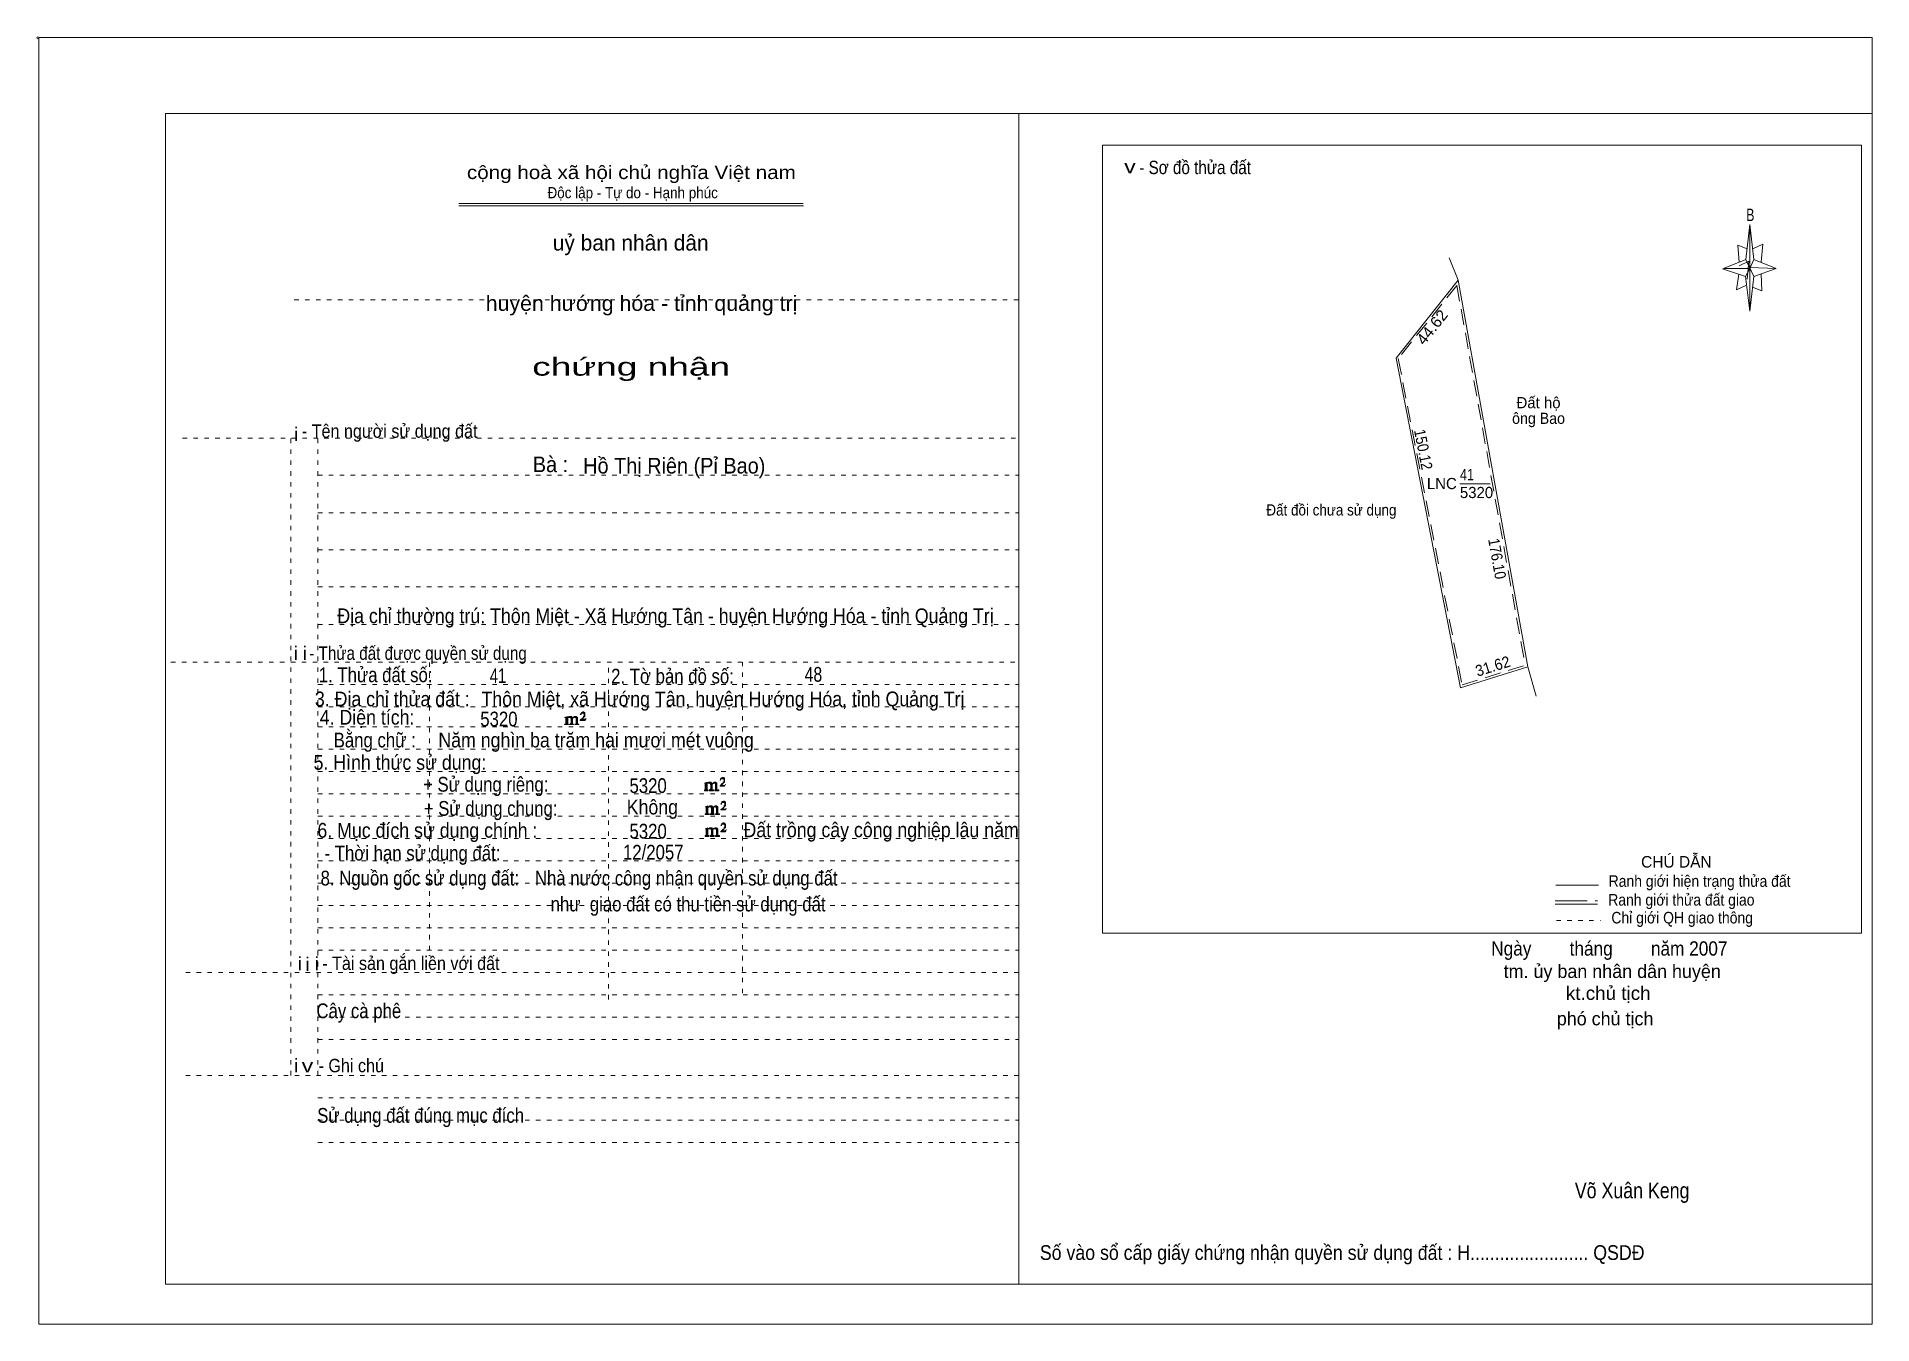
# Model space of a CAD drawing. Header units: centimetres. Extents: x -1.6 to 39.5, y -3.3 to 25.5.
import ezdxf
from ezdxf.enums import TextEntityAlignment as Align

# ---------------------------------------------------------------- set-up
doc = ezdxf.new("R2010")
doc.units = ezdxf.units.CM
doc.header["$LTSCALE"] = 0.12
for name, pattern in [('DOTTED', [1.5, 0.3, -1.2]), ('LONG_DASHED', [7.5, 6, -1.5]), ('MEDIUM_DASHED', [4.5, 3, -1.5])]:
    doc.linetypes.add(name, pattern=pattern)
for name, color, linetype, lineweight in [('1', 7, 'DOTTED', 13), ('10', 7, 'Continuous', 13), ('4', 7, 'Continuous', 13), ('5', 7, 'Continuous', 13), ('50', 7, 'Continuous', 13)]:
    doc.layers.add(name, color=color, linetype=linetype, lineweight=lineweight)

msp = doc.modelspace()

# ---------------------------------------------------------------- hatches: boundary and pattern name
at = {"layer": '50'}
for points in [[(10.27, 10.13), (10.27, 10.12), (10.27, 10.11), (10.25, 10.11), (10.24, 10.11), (10.24, 10.1), (10.33, 10.1), (10.33, 10.11), (10.32, 10.11), (10.31, 10.11), (10.31, 10.12), (10.31, 10.13), (10.31, 10.24), (10.31, 10.25), (10.32, 10.26), (10.34, 10.26), (10.35, 10.26), (10.36, 10.26), (10.37, 10.25), (10.39, 10.22), (10.39, 10.13), (10.37, 10.12), (10.37, 10.11), (10.36, 10.11), (10.35, 10.11), (10.35, 10.1), (10.44, 10.1), (10.44, 10.11), (10.43, 10.11), (10.42, 10.11), (10.42, 10.12), (10.42, 10.13), (10.42, 10.24), (10.44, 10.26), (10.45, 10.26), (10.46, 10.26), (10.49, 10.26), (10.49, 10.25), (10.5, 10.24), (10.5, 10.22), (10.5, 10.13), (10.5, 10.12), (10.49, 10.11), (10.49, 10.11), (10.47, 10.11), (10.47, 10.1), (10.56, 10.1), (10.56, 10.11), (10.55, 10.11), (10.54, 10.11), (10.53, 10.12), (10.53, 10.13), (10.53, 10.2), (10.53, 10.25), (10.53, 10.26), (10.52, 10.27), (10.5, 10.28), (10.47, 10.28), (10.46, 10.28), (10.44, 10.27), (10.41, 10.25), (10.41, 10.26), (10.4, 10.28), (10.39, 10.28), (10.37, 10.28), (10.35, 10.28), (10.34, 10.28), (10.32, 10.26), (10.31, 10.26), (10.31, 10.25), (10.31, 10.25), (10.31, 10.26), (10.31, 10.28), (10.24, 10.26), (10.24, 10.26), (10.25, 10.26), (10.27, 10.25), (10.27, 10.24), (10.27, 10.23)], [(10.69, 10.19), (10.72, 10.24), (10.72, 10.24), (10.71, 10.22), (10.69, 10.22), (10.68, 10.22), (10.63, 10.22), (10.66, 10.26), (10.67, 10.27), (10.69, 10.28), (10.69, 10.3), (10.69, 10.32), (10.69, 10.34), (10.69, 10.35), (10.69, 10.37), (10.68, 10.38), (10.67, 10.38), (10.66, 10.39), (10.65, 10.39), (10.63, 10.38), (10.63, 10.38), (10.62, 10.37), (10.61, 10.35), (10.59, 10.33), (10.61, 10.33), (10.61, 10.35), (10.62, 10.35), (10.63, 10.36), (10.65, 10.36), (10.66, 10.36), (10.67, 10.35), (10.68, 10.35), (10.68, 10.32), (10.68, 10.3), (10.66, 10.28), (10.66, 10.26), (10.65, 10.25), (10.59, 10.2), (10.59, 10.19)], [(13.39, 8.66), (13.39, 8.65), (13.39, 8.64), (13.38, 8.64), (13.37, 8.64), (13.37, 8.62), (13.45, 8.62), (13.45, 8.64), (13.44, 8.64), (13.43, 8.64), (13.43, 8.65), (13.43, 8.66), (13.43, 8.77), (13.43, 8.78), (13.44, 8.79), (13.47, 8.79), (13.48, 8.79), (13.49, 8.79), (13.5, 8.78), (13.51, 8.74), (13.51, 8.66), (13.5, 8.65), (13.5, 8.64), (13.49, 8.64), (13.48, 8.64), (13.48, 8.62), (13.57, 8.62), (13.57, 8.64), (13.55, 8.64), (13.54, 8.64), (13.54, 8.65), (13.54, 8.66), (13.54, 8.77), (13.57, 8.79), (13.58, 8.79), (13.59, 8.79), (13.61, 8.79), (13.61, 8.78), (13.62, 8.77), (13.62, 8.74), (13.62, 8.66), (13.62, 8.65), (13.61, 8.64), (13.61, 8.64), (13.6, 8.64), (13.6, 8.62), (13.69, 8.62), (13.69, 8.64), (13.67, 8.64), (13.66, 8.64), (13.65, 8.65), (13.65, 8.66), (13.65, 8.73), (13.65, 8.78), (13.65, 8.79), (13.64, 8.8), (13.62, 8.81), (13.6, 8.81), (13.59, 8.81), (13.57, 8.8), (13.53, 8.78), (13.53, 8.79), (13.52, 8.81), (13.51, 8.81), (13.5, 8.81), (13.48, 8.81), (13.47, 8.81), (13.44, 8.79), (13.43, 8.79), (13.43, 8.78), (13.43, 8.78), (13.43, 8.79), (13.43, 8.81), (13.37, 8.79), (13.37, 8.79), (13.38, 8.79), (13.39, 8.78), (13.39, 8.77), (13.39, 8.76)], [(13.82, 8.72), (13.84, 8.77), (13.84, 8.77), (13.83, 8.74), (13.82, 8.74), (13.81, 8.74), (13.75, 8.74), (13.79, 8.79), (13.8, 8.8), (13.82, 8.81), (13.82, 8.83), (13.82, 8.84), (13.82, 8.87), (13.82, 8.88), (13.82, 8.9), (13.81, 8.91), (13.8, 8.91), (13.79, 8.92), (13.77, 8.92), (13.75, 8.91), (13.75, 8.91), (13.74, 8.9), (13.73, 8.88), (13.72, 8.86), (13.73, 8.86), (13.73, 8.88), (13.74, 8.88), (13.75, 8.89), (13.77, 8.89), (13.79, 8.89), (13.8, 8.88), (13.81, 8.88), (13.81, 8.84), (13.81, 8.83), (13.79, 8.81), (13.79, 8.79), (13.77, 8.78), (13.72, 8.73), (13.72, 8.72)], [(13.41, 8.12), (13.41, 8.11), (13.41, 8.1), (13.4, 8.1), (13.39, 8.1), (13.39, 8.09), (13.48, 8.09), (13.48, 8.1), (13.47, 8.1), (13.45, 8.1), (13.45, 8.11), (13.45, 8.12), (13.45, 8.23), (13.45, 8.24), (13.47, 8.26), (13.49, 8.26), (13.5, 8.26), (13.51, 8.26), (13.52, 8.24), (13.53, 8.21), (13.53, 8.12), (13.52, 8.11), (13.52, 8.1), (13.51, 8.1), (13.5, 8.1), (13.5, 8.09), (13.59, 8.09), (13.59, 8.1), (13.58, 8.1), (13.57, 8.1), (13.57, 8.11), (13.57, 8.12), (13.57, 8.23), (13.59, 8.26), (13.6, 8.26), (13.61, 8.26), (13.63, 8.26), (13.63, 8.24), (13.64, 8.23), (13.64, 8.21), (13.64, 8.12), (13.64, 8.11), (13.63, 8.1), (13.63, 8.1), (13.62, 8.1), (13.62, 8.09), (13.71, 8.09), (13.71, 8.1), (13.7, 8.1), (13.69, 8.1), (13.67, 8.11), (13.67, 8.12), (13.67, 8.2), (13.67, 8.24), (13.67, 8.26), (13.66, 8.27), (13.64, 8.28), (13.62, 8.28), (13.61, 8.28), (13.59, 8.27), (13.55, 8.24), (13.55, 8.26), (13.54, 8.28), (13.53, 8.28), (13.52, 8.28), (13.5, 8.28), (13.49, 8.28), (13.47, 8.26), (13.45, 8.26), (13.45, 8.24), (13.45, 8.24), (13.45, 8.26), (13.45, 8.28), (13.39, 8.26), (13.39, 8.26), (13.4, 8.26), (13.41, 8.24), (13.41, 8.23), (13.41, 8.22)], [(13.84, 8.19), (13.86, 8.23), (13.86, 8.23), (13.85, 8.21), (13.84, 8.21), (13.83, 8.21), (13.77, 8.21), (13.81, 8.26), (13.82, 8.27), (13.84, 8.28), (13.84, 8.3), (13.84, 8.31), (13.84, 8.33), (13.84, 8.34), (13.84, 8.37), (13.83, 8.38), (13.82, 8.38), (13.81, 8.39), (13.8, 8.39), (13.77, 8.38), (13.77, 8.38), (13.76, 8.37), (13.75, 8.34), (13.74, 8.32), (13.75, 8.32), (13.75, 8.34), (13.76, 8.34), (13.77, 8.36), (13.8, 8.36), (13.81, 8.36), (13.82, 8.34), (13.83, 8.34), (13.83, 8.31), (13.83, 8.3), (13.81, 8.28), (13.81, 8.26), (13.8, 8.24), (13.74, 8.2), (13.74, 8.19)], [(13.84, 7.7), (13.86, 7.75), (13.86, 7.75), (13.85, 7.72), (13.84, 7.72), (13.83, 7.72), (13.77, 7.72), (13.81, 7.77), (13.82, 7.78), (13.84, 7.79), (13.84, 7.81), (13.84, 7.82), (13.84, 7.85), (13.84, 7.86), (13.84, 7.88), (13.83, 7.89), (13.82, 7.89), (13.81, 7.9), (13.79, 7.9), (13.77, 7.89), (13.77, 7.89), (13.76, 7.88), (13.75, 7.86), (13.74, 7.84), (13.75, 7.84), (13.75, 7.86), (13.76, 7.86), (13.77, 7.87), (13.79, 7.87), (13.81, 7.87), (13.82, 7.86), (13.83, 7.86), (13.83, 7.82), (13.83, 7.81), (13.81, 7.79), (13.81, 7.77), (13.79, 7.76), (13.74, 7.71), (13.74, 7.7)], [(13.41, 7.64), (13.41, 7.63), (13.41, 7.62), (13.4, 7.62), (13.39, 7.62), (13.39, 7.6), (13.47, 7.6), (13.47, 7.62), (13.46, 7.62), (13.45, 7.62), (13.45, 7.63), (13.45, 7.64), (13.45, 7.75), (13.45, 7.76), (13.46, 7.77), (13.49, 7.77), (13.5, 7.77), (13.51, 7.77), (13.52, 7.76), (13.53, 7.72), (13.53, 7.64), (13.52, 7.63), (13.52, 7.62), (13.51, 7.62), (13.5, 7.62), (13.5, 7.6), (13.59, 7.6), (13.59, 7.62), (13.57, 7.62), (13.56, 7.62), (13.56, 7.63), (13.56, 7.64), (13.56, 7.75), (13.59, 7.77), (13.6, 7.77), (13.61, 7.77), (13.63, 7.77), (13.63, 7.76), (13.64, 7.75), (13.64, 7.72), (13.64, 7.64), (13.64, 7.63), (13.63, 7.62), (13.63, 7.62), (13.62, 7.62), (13.62, 7.6), (13.71, 7.6), (13.71, 7.62), (13.69, 7.62), (13.68, 7.62), (13.67, 7.63), (13.67, 7.64), (13.67, 7.71), (13.67, 7.76), (13.67, 7.77), (13.66, 7.78), (13.64, 7.79), (13.62, 7.79), (13.61, 7.79), (13.59, 7.78), (13.55, 7.76), (13.55, 7.77), (13.54, 7.79), (13.53, 7.79), (13.52, 7.79), (13.5, 7.79), (13.49, 7.79), (13.46, 7.77), (13.45, 7.77), (13.45, 7.76), (13.45, 7.76), (13.45, 7.77), (13.45, 7.79), (13.39, 7.77), (13.39, 7.77), (13.4, 7.77), (13.41, 7.76), (13.41, 7.75), (13.41, 7.74)]]:
    msp.add_hatch(color=256, dxfattribs=at).paths.add_polyline_path(points)

# ---------------------------------------------------------------- linework, layer by layer
at = {"layer": '1', "linetype": 'Continuous'}
for p, q in [((1.31, -2.42), (1.31, 23.78)), ((1.31, 23.78), (39.51, 23.78)), ((20.41, -2.42), (20.41, 23.78)), ((39.51, -2.42), (39.51, 23.78)), ((7.87, 21.76), (15.58, 21.76)), ((7.87, 21.71), (15.59, 21.71)), ((36.67, 20.13), (36.16, 20.3)), ((1.31, -2.42), (39.51, -2.42))]:
    msp.add_line(p, q, dxfattribs=at)
at = {"layer": '1'}
for p, q in [((4.19, 19.61), (20.41, 19.61)), ((1.69, 16.51), (20.41, 16.51)), ((4.11, 2.25), (4.11, 16.51)), ((4.72, 2.25), (4.72, 16.51)), ((4.72, 15.68), (20.41, 15.68)), ((4.72, 14.84), (20.41, 14.84)), ((4.72, 14.01), (20.41, 14.01)), ((4.72, 13.18), (20.41, 13.18)), ((4.72, 12.34), (20.41, 12.34)), ((1.43, 11.5), (20.41, 11.5)), ((7.22, 5.05), (7.22, 11.5)), ((11.22, 3.95), (11.22, 11.5)), ((14.22, 4.09), (14.22, 11.5)), ((4.72, 11), (20.41, 11)), ((4.72, 10.5), (20.41, 10.5)), ((4.72, 10.05), (20.41, 10.05)), ((4.72, 9.55), (20.41, 9.55)), ((4.72, 9.05), (20.41, 9.05)), ((4.72, 8.55), (20.41, 8.55)), ((4.72, 8.05), (20.41, 8.05)), ((4.72, 7.55), (20.41, 7.55)), ((4.72, 7.05), (20.41, 7.05)), ((4.72, 6.55), (20.41, 6.55)), ((4.72, 6.05), (20.41, 6.05)), ((4.72, 5.55), (20.41, 5.55)), ((4.72, 5.05), (20.41, 5.05)), ((1.76, 4.55), (20.41, 4.55)), ((4.72, 4.05), (20.41, 4.05)), ((4.72, 3.55), (20.41, 3.55)), ((4.72, 3.05), (20.41, 3.05)), ((1.76, 2.25), (20.41, 2.25)), ((4.72, 1.75), (20.41, 1.75)), ((4.72, 1.25), (20.41, 1.25)), ((4.72, 0.75), (20.41, 0.75))]:
    msp.add_line(p, q, dxfattribs=at)
at = {"layer": '1', "linetype": 'Continuous'}
msp.add_lwpolyline([(-1.53, -3.32), (39.51, -3.32), (39.51, 25.48), (-1.53, 25.48)], close=True, dxfattribs=at)
msp.add_lwpolyline([(36.68, 19.93), (36.47, 19.83), (36.52, 20.18)], dxfattribs=at)
at = {"layer": '10'}
for p, q in [((30.04, 20.55), (30.24, 20.05)), ((30.24, 20.05), (31.8, 11.39)), ((30.28, 15.49), (30.96, 15.49))]:
    msp.add_line(p, q, dxfattribs=at)
at = {"layer": '10', "linetype": 'MEDIUM_DASHED'}
for q in [(28.9, 18.29), (31.74, 11.43)]:
    msp.add_line((30.21, 19.93), q, dxfattribs=at)
at = {"layer": '10'}
msp.add_lwpolyline([(30.24, 20.05), (28.85, 18.3), (30.29, 10.92), (31.8, 11.39), (31.99, 10.74)], dxfattribs=at)
at = {"layer": '10', "linetype": 'MEDIUM_DASHED'}
msp.add_lwpolyline([(28.9, 18.29), (30.33, 10.99), (31.74, 11.43)], dxfattribs=at)
at = {"layer": '4'}
for p, q in [((32.43, 6.51), (33.38, 6.51)), ((32.41, 6.08), (33.36, 6.08))]:
    msp.add_line(p, q, dxfattribs=at)
at = {"layer": '4', "linetype": 'LONG_DASHED'}
msp.add_line((32.41, 6.16), (33.36, 6.16), dxfattribs=at)
at = {"layer": '4', "linetype": 'DOTTED'}
msp.add_line((32.44, 5.72), (33.43, 5.72), dxfattribs=at)
at = {"layer": '4'}
msp.add_lwpolyline([(22.28, 23.07), (39.27, 23.07), (39.27, 5.43), (22.28, 5.43)], close=True, dxfattribs=at)
msp.add_circle((-1.55, 25.47), 0.025, dxfattribs=at)
at = {"layer": '5'}
for p, q in [((36.68, 20.51), (36.77, 21.29)), ((36.86, 20.51), (37.36, 20.31)), ((37.02, 20.19), (37.04, 19.81)), ((36.86, 20.13), (36.77, 19.35)), ((37.04, 19.81), (36.83, 19.89))]:
    msp.add_line(p, q, dxfattribs=at)
for points in [[(36.77, 21.29), (36.86, 20.51), (36.77, 20.31)], [(36.77, 20.31), (36.18, 20.31), (36.68, 20.51), (36.86, 20.13), (37.36, 20.31), (36.77, 20.33)], [(36.77, 20.31), (36.77, 19.35), (36.67, 20.13)]]:
    msp.add_lwpolyline(points, close=True, dxfattribs=at)
for points in [[(36.71, 20.75), (36.5, 20.83), (36.53, 20.45)], [(36.84, 20.75), (37.06, 20.85), (37.02, 20.45)], [(36.77, 20.31), (36.68, 20.51), (36.18, 20.31)], [(36.53, 20.37), (36.75, 20.47), (36.71, 20.07)], [(36.77, 20.31), (36.86, 20.13), (37.36, 20.31)]]:
    msp.add_lwpolyline(points, dxfattribs=at)
at = {"layer": '50'}
for points in [[(10.27, 10.13), (10.27, 10.12), (10.27, 10.11), (10.25, 10.11), (10.24, 10.11), (10.24, 10.1), (10.33, 10.1), (10.33, 10.11), (10.32, 10.11), (10.31, 10.11), (10.31, 10.12), (10.31, 10.13), (10.31, 10.24), (10.31, 10.25), (10.32, 10.26), (10.34, 10.26), (10.35, 10.26), (10.36, 10.26), (10.37, 10.25), (10.39, 10.22), (10.39, 10.13), (10.37, 10.12), (10.37, 10.11), (10.36, 10.11), (10.35, 10.11), (10.35, 10.1), (10.44, 10.1), (10.44, 10.11), (10.43, 10.11), (10.42, 10.11), (10.42, 10.12), (10.42, 10.13), (10.42, 10.24), (10.44, 10.26), (10.45, 10.26), (10.46, 10.26), (10.49, 10.26), (10.49, 10.25), (10.5, 10.24), (10.5, 10.22), (10.5, 10.13), (10.5, 10.12), (10.49, 10.11), (10.49, 10.11), (10.47, 10.11), (10.47, 10.1), (10.56, 10.1), (10.56, 10.11), (10.55, 10.11), (10.54, 10.11), (10.53, 10.12), (10.53, 10.13), (10.53, 10.2), (10.53, 10.25), (10.53, 10.26), (10.52, 10.27), (10.5, 10.28), (10.47, 10.28), (10.46, 10.28), (10.44, 10.27), (10.41, 10.25), (10.41, 10.26), (10.4, 10.28), (10.39, 10.28), (10.37, 10.28), (10.35, 10.28), (10.34, 10.28), (10.32, 10.26), (10.31, 10.26), (10.31, 10.25), (10.31, 10.25), (10.31, 10.26), (10.31, 10.28), (10.24, 10.26), (10.24, 10.26), (10.25, 10.26), (10.27, 10.25), (10.27, 10.24), (10.27, 10.23)], [(10.69, 10.19), (10.72, 10.24), (10.72, 10.24), (10.71, 10.22), (10.69, 10.22), (10.68, 10.22), (10.63, 10.22), (10.66, 10.26), (10.67, 10.27), (10.69, 10.28), (10.69, 10.3), (10.69, 10.32), (10.69, 10.34), (10.69, 10.35), (10.69, 10.37), (10.68, 10.38), (10.67, 10.38), (10.66, 10.39), (10.65, 10.39), (10.63, 10.38), (10.63, 10.38), (10.62, 10.37), (10.61, 10.35), (10.59, 10.33), (10.61, 10.33), (10.61, 10.35), (10.62, 10.35), (10.63, 10.36), (10.65, 10.36), (10.66, 10.36), (10.67, 10.35), (10.68, 10.35), (10.68, 10.32), (10.68, 10.3), (10.66, 10.28), (10.66, 10.26), (10.65, 10.25), (10.59, 10.2), (10.59, 10.19)], [(13.39, 8.66), (13.39, 8.65), (13.39, 8.64), (13.38, 8.64), (13.37, 8.64), (13.37, 8.62), (13.45, 8.62), (13.45, 8.64), (13.44, 8.64), (13.43, 8.64), (13.43, 8.65), (13.43, 8.66), (13.43, 8.77), (13.43, 8.78), (13.44, 8.79), (13.47, 8.79), (13.48, 8.79), (13.49, 8.79), (13.5, 8.78), (13.51, 8.74), (13.51, 8.66), (13.5, 8.65), (13.5, 8.64), (13.49, 8.64), (13.48, 8.64), (13.48, 8.62), (13.57, 8.62), (13.57, 8.64), (13.55, 8.64), (13.54, 8.64), (13.54, 8.65), (13.54, 8.66), (13.54, 8.77), (13.57, 8.79), (13.58, 8.79), (13.59, 8.79), (13.61, 8.79), (13.61, 8.78), (13.62, 8.77), (13.62, 8.74), (13.62, 8.66), (13.62, 8.65), (13.61, 8.64), (13.61, 8.64), (13.6, 8.64), (13.6, 8.62), (13.69, 8.62), (13.69, 8.64), (13.67, 8.64), (13.66, 8.64), (13.65, 8.65), (13.65, 8.66), (13.65, 8.73), (13.65, 8.78), (13.65, 8.79), (13.64, 8.8), (13.62, 8.81), (13.6, 8.81), (13.59, 8.81), (13.57, 8.8), (13.53, 8.78), (13.53, 8.79), (13.52, 8.81), (13.51, 8.81), (13.5, 8.81), (13.48, 8.81), (13.47, 8.81), (13.44, 8.79), (13.43, 8.79), (13.43, 8.78), (13.43, 8.78), (13.43, 8.79), (13.43, 8.81), (13.37, 8.79), (13.37, 8.79), (13.38, 8.79), (13.39, 8.78), (13.39, 8.77), (13.39, 8.76)], [(13.82, 8.72), (13.84, 8.77), (13.84, 8.77), (13.83, 8.74), (13.82, 8.74), (13.81, 8.74), (13.75, 8.74), (13.79, 8.79), (13.8, 8.8), (13.82, 8.81), (13.82, 8.83), (13.82, 8.84), (13.82, 8.87), (13.82, 8.88), (13.82, 8.9), (13.81, 8.91), (13.8, 8.91), (13.79, 8.92), (13.77, 8.92), (13.75, 8.91), (13.75, 8.91), (13.74, 8.9), (13.73, 8.88), (13.72, 8.86), (13.73, 8.86), (13.73, 8.88), (13.74, 8.88), (13.75, 8.89), (13.77, 8.89), (13.79, 8.89), (13.8, 8.88), (13.81, 8.88), (13.81, 8.84), (13.81, 8.83), (13.79, 8.81), (13.79, 8.79), (13.77, 8.78), (13.72, 8.73), (13.72, 8.72)], [(13.41, 8.12), (13.41, 8.11), (13.41, 8.1), (13.4, 8.1), (13.39, 8.1), (13.39, 8.09), (13.48, 8.09), (13.48, 8.1), (13.47, 8.1), (13.45, 8.1), (13.45, 8.11), (13.45, 8.12), (13.45, 8.23), (13.45, 8.24), (13.47, 8.26), (13.49, 8.26), (13.5, 8.26), (13.51, 8.26), (13.52, 8.24), (13.53, 8.21), (13.53, 8.12), (13.52, 8.11), (13.52, 8.1), (13.51, 8.1), (13.5, 8.1), (13.5, 8.09), (13.59, 8.09), (13.59, 8.1), (13.58, 8.1), (13.57, 8.1), (13.57, 8.11), (13.57, 8.12), (13.57, 8.23), (13.59, 8.26), (13.6, 8.26), (13.61, 8.26), (13.63, 8.26), (13.63, 8.24), (13.64, 8.23), (13.64, 8.21), (13.64, 8.12), (13.64, 8.11), (13.63, 8.1), (13.63, 8.1), (13.62, 8.1), (13.62, 8.09), (13.71, 8.09), (13.71, 8.1), (13.7, 8.1), (13.69, 8.1), (13.67, 8.11), (13.67, 8.12), (13.67, 8.2), (13.67, 8.24), (13.67, 8.26), (13.66, 8.27), (13.64, 8.28), (13.62, 8.28), (13.61, 8.28), (13.59, 8.27), (13.55, 8.24), (13.55, 8.26), (13.54, 8.28), (13.53, 8.28), (13.52, 8.28), (13.5, 8.28), (13.49, 8.28), (13.47, 8.26), (13.45, 8.26), (13.45, 8.24), (13.45, 8.24), (13.45, 8.26), (13.45, 8.28), (13.39, 8.26), (13.39, 8.26), (13.4, 8.26), (13.41, 8.24), (13.41, 8.23), (13.41, 8.22)], [(13.84, 8.19), (13.86, 8.23), (13.86, 8.23), (13.85, 8.21), (13.84, 8.21), (13.83, 8.21), (13.77, 8.21), (13.81, 8.26), (13.82, 8.27), (13.84, 8.28), (13.84, 8.3), (13.84, 8.31), (13.84, 8.33), (13.84, 8.34), (13.84, 8.37), (13.83, 8.38), (13.82, 8.38), (13.81, 8.39), (13.8, 8.39), (13.77, 8.38), (13.77, 8.38), (13.76, 8.37), (13.75, 8.34), (13.74, 8.32), (13.75, 8.32), (13.75, 8.34), (13.76, 8.34), (13.77, 8.36), (13.8, 8.36), (13.81, 8.36), (13.82, 8.34), (13.83, 8.34), (13.83, 8.31), (13.83, 8.3), (13.81, 8.28), (13.81, 8.26), (13.8, 8.24), (13.74, 8.2), (13.74, 8.19)], [(13.84, 7.7), (13.86, 7.75), (13.86, 7.75), (13.85, 7.72), (13.84, 7.72), (13.83, 7.72), (13.77, 7.72), (13.81, 7.77), (13.82, 7.78), (13.84, 7.79), (13.84, 7.81), (13.84, 7.82), (13.84, 7.85), (13.84, 7.86), (13.84, 7.88), (13.83, 7.89), (13.82, 7.89), (13.81, 7.9), (13.79, 7.9), (13.77, 7.89), (13.77, 7.89), (13.76, 7.88), (13.75, 7.86), (13.74, 7.84), (13.75, 7.84), (13.75, 7.86), (13.76, 7.86), (13.77, 7.87), (13.79, 7.87), (13.81, 7.87), (13.82, 7.86), (13.83, 7.86), (13.83, 7.82), (13.83, 7.81), (13.81, 7.79), (13.81, 7.77), (13.79, 7.76), (13.74, 7.71), (13.74, 7.7)], [(13.41, 7.64), (13.41, 7.63), (13.41, 7.62), (13.4, 7.62), (13.39, 7.62), (13.39, 7.6), (13.47, 7.6), (13.47, 7.62), (13.46, 7.62), (13.45, 7.62), (13.45, 7.63), (13.45, 7.64), (13.45, 7.75), (13.45, 7.76), (13.46, 7.77), (13.49, 7.77), (13.5, 7.77), (13.51, 7.77), (13.52, 7.76), (13.53, 7.72), (13.53, 7.64), (13.52, 7.63), (13.52, 7.62), (13.51, 7.62), (13.5, 7.62), (13.5, 7.6), (13.59, 7.6), (13.59, 7.62), (13.57, 7.62), (13.56, 7.62), (13.56, 7.63), (13.56, 7.64), (13.56, 7.75), (13.59, 7.77), (13.6, 7.77), (13.61, 7.77), (13.63, 7.77), (13.63, 7.76), (13.64, 7.75), (13.64, 7.72), (13.64, 7.64), (13.64, 7.63), (13.63, 7.62), (13.63, 7.62), (13.62, 7.62), (13.62, 7.6), (13.71, 7.6), (13.71, 7.62), (13.69, 7.62), (13.68, 7.62), (13.67, 7.63), (13.67, 7.64), (13.67, 7.71), (13.67, 7.76), (13.67, 7.77), (13.66, 7.78), (13.64, 7.79), (13.62, 7.79), (13.61, 7.79), (13.59, 7.78), (13.55, 7.76), (13.55, 7.77), (13.54, 7.79), (13.53, 7.79), (13.52, 7.79), (13.5, 7.79), (13.49, 7.79), (13.46, 7.77), (13.45, 7.77), (13.45, 7.76), (13.45, 7.76), (13.45, 7.77), (13.45, 7.79), (13.39, 7.77), (13.39, 7.77), (13.4, 7.77), (13.41, 7.76), (13.41, 7.75), (13.41, 7.74)]]:
    msp.add_lwpolyline(points, close=True, dxfattribs=at)

# ---------------------------------------------------------------- texts
at = {"layer": '1'}
for s, height, width, p in [('cộng hoà xã hội chủ nghĩa Việt nam', 0.3, 1.15, (11.735, 22.31)), ('v', 0.3, 1.3, (22.895, 22.44)), ('- Sơ đồ thửa đất ', 0.3, 0.85, (24.4, 22.42)), ('Độc lập - Tự do - Hạnh phúc', 0.25, 0.9, (11.765, 21.88)), ('chứng nhận', 0.4, 1.55, (11.73, 17.91)), ('- Tên người sử dụng đất', 0.3, 0.9, (6.325, 16.52)), ('- Thửa đất được quyền sử dụng', 0.3, 0.85, (6.96, 11.55)), ('- Tài sản gắn liền với đất ', 0.3, 0.9, (6.85, 4.61)), ('v', 0.3, 1.3, (4.485, 2.32)), ('- Ghi chú', 0.3, 0.9, (5.465, 2.32))]:
    msp.add_text(s, height=height, dxfattribs=dict(at, width=width)).set_placement(p, align=Align.CENTER)
for s, height, p in [('uỷ ban nhân dân', 0.35, (11.72, 20.71)), ('i', 0.3, (4.235, 16.45)), ('i', 0.3, (4.225, 11.55)), ('i', 0.3, (4.425, 11.55)), ('i', 0.3, (4.315, 4.6)), ('i', 0.3, (4.485, 4.59)), ('i', 0.3, (4.695, 4.6)), ('i', 0.3, (4.235, 2.32))]:
    msp.add_text(s, height=height, dxfattribs=at).set_placement(p, align=Align.CENTER)
at = {"layer": '10'}
for s, rotation, width, p in [('44.62', 51.54, 1.05, (29.754, 18.917)), ('150.12', 281.041, 0.9, (29.339, 16.234)), ('176.10', 280.198, 0.9, (30.992, 13.792)), ('31.62', 17.289, 0.95, (31.053, 11.289))]:
    msp.add_text(s, height=0.25, rotation=rotation, dxfattribs=dict(at, width=width)).set_placement(p, align=Align.CENTER)
msp.add_text('Đất hộ', height=0.25, dxfattribs=at).set_placement((32.04, 17.18), align=Align.CENTER)
for s, height, width, p in [('ông Bao', 0.25, 0.95, (32.04, 16.83)), ('Đất đồi chưa sử dụng ', 0.25, 0.9, (27.445, 14.78)), ('Võ Xuân Keng', 0.35, 0.85, (34.135, -0.5))]:
    msp.add_text(s, height=height, dxfattribs=dict(at, width=width)).set_placement(p, align=Align.CENTER)
msp.add_text('LNC', height=0.25, dxfattribs=at).set_placement((30.21, 15.37), align=Align.RIGHT)
at = {"layer": '10', "width": 0.85}
msp.add_text('41', height=0.25, dxfattribs=at).set_placement((30.28, 15.57))
at = {"layer": '10'}
msp.add_text('5320', height=0.25, dxfattribs=at).set_placement((30.28, 15.17))
at = {"layer": '4'}
msp.add_text('CHÚ DẪN', height=0.2591, dxfattribs=at).set_placement((35.125, 6.9), align=Align.CENTER)
at = {"layer": '4', "width": 0.9}
for s, p in [('Ranh giới hiện trạng thửa đất', (35.645, 6.47)), ('Ranh giới thửa đất giao ', (35.28, 6.05)), ('Chỉ giới QH giao thông', (35.255, 5.65))]:
    msp.add_text(s, height=0.2591, dxfattribs=at).set_placement(p, align=Align.CENTER)
at = {"layer": '5', "width": 0.75}
msp.add_text('B', height=0.276, dxfattribs=at).set_placement((36.78, 21.37), align=Align.CENTER)
at = {"layer": '50'}
for s, height, width, p in [('  huyện hướng hóa - tỉnh quảng trị', 0.34, 1.05, (11.83, 19.36)), ('Bà :', 0.35, 0.95, (9.925, 15.75)), ('Hồ Thị Riên (Pỉ Bao)', 0.35, 0.95, (12.695, 15.72)), ('Địa chỉ thường trú: Thôn Miệt - Xã Hướng Tân - huyện Hướng Hóa - tỉnh Quảng Trị', 0.33, 0.9, (12.5, 12.37)), ('1. Thửa đất số:  ', 0.33, 0.85, (6.115, 11.05)), ('41', 0.33, 0.75, (8.75, 11.03)), ('2. Tờ bản đồ số:  ', 0.33, 0.85, (12.76, 11.02)), ('48', 0.33, 0.8, (15.81, 11.06)), ('3. Địa chỉ thửa đất : ', 0.33, 0.9, (6.44, 10.51)), ('Thôn Miệt, xã Hướng Tân, huyện Hướng Hóa, tỉnh Quảng Trị', 0.33, 0.9, (13.785, 10.51)), ('4. Diện tích: ', 0.33, 0.9, (5.875, 10.1)), ('5320', 0.33, 0.85, (8.77, 10.06)), ('Bằng chữ :', 0.33, 0.85, (5.99, 9.59)), ('Năm nghìn ba trăm hai mươi mét vuông', 0.33, 0.9, (10.945, 9.59)), ('5. Hình thức sử dụng:', 0.33, 0.9, (6.555, 9.09)), ('+ Sử dụng riêng:', 0.33, 0.85, (8.475, 8.6)), ('5320', 0.33, 0.85, (12.11, 8.57)), ('+ Sử dụng chung:', 0.33, 0.85, (8.585, 8.06)), ('Không', 0.33, 0.9, (12.205, 8.09)), ('6. Mục đích sử dụng chính :', 0.33, 0.9, (7.17, 7.57)), ('5320', 0.33, 0.85, (12.11, 7.55)), ('Đất trồng cây công nghiệp lâu năm', 0.33, 0.9, (17.325, 7.58)), ('- Thời hạn sử dụng đất:', 0.33, 0.85, (6.835, 7.06)), ('12/2057', 0.33, 0.85, (12.225, 7.08)), ('8. Nguồn gốc sử dụng đất:', 0.33, 0.85, (7, 6.5)), ('Nhà nước công nhận quyền sử dụng đất ', 0.33, 0.85, (13.015, 6.5)), ('như  giao đất có thu tiền sử dụng đất', 0.33, 0.85, (13.005, 5.92)), ('Ngày        tháng        năm 2007', 0.32, 0.9, (33.625, 4.93)), ('kt.chủ tịch', 0.3, 1.05, (33.6, 3.94)), ('Cây cà phê', 0.33, 0.85, (5.635, 3.53)), ('Sử dụng đất đúng mục đích ', 0.33, 0.85, (7.07, 1.19)), ('Số vào sổ cấp giấy chứng nhận quyền sử dụng đất : H........................ QSDĐ', 0.33, 0.9, (27.645, -1.88))]:
    msp.add_text(s, height=height, dxfattribs=dict(at, width=width)).set_placement(p, align=Align.CENTER)
for s, p in [('tm. ủy ban nhân dân huyện ', (33.745, 4.43)), ('phó chủ tịch', (33.53, 3.37))]:
    msp.add_text(s, height=0.3, dxfattribs=at).set_placement(p, align=Align.CENTER)

doc.saveas('drawing.dxf')
